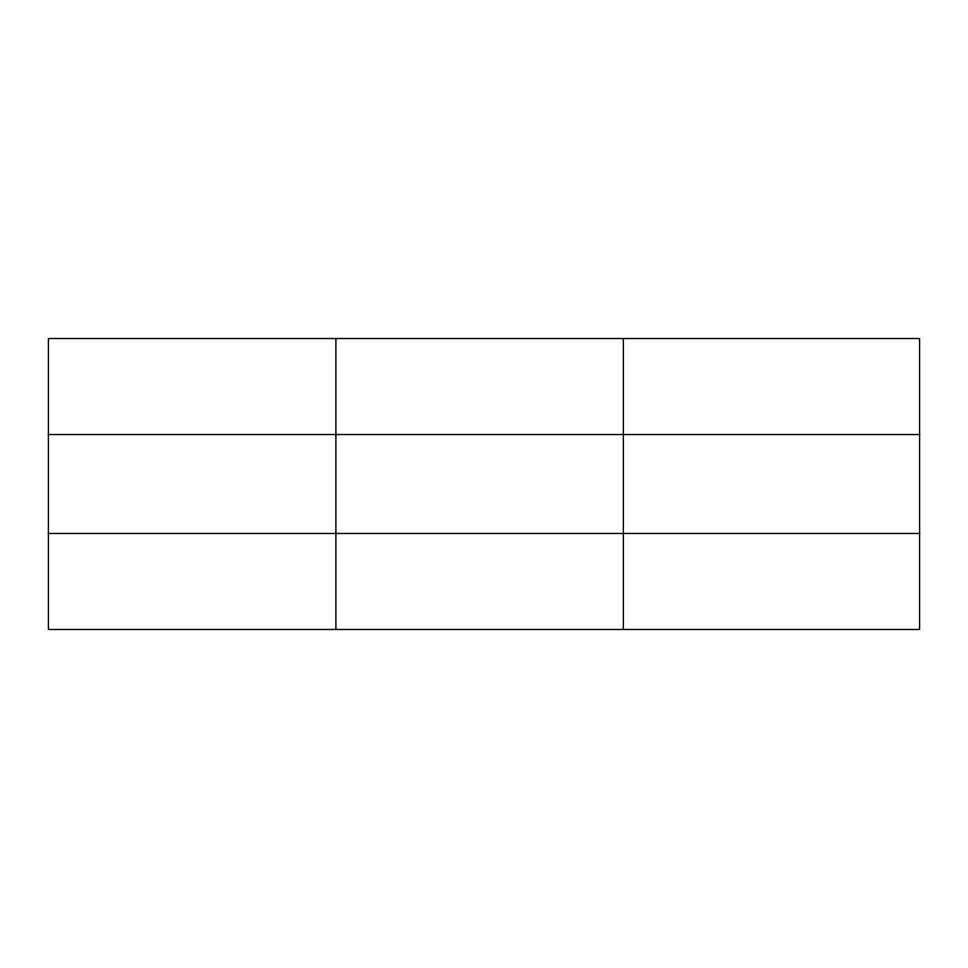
<?xml version="1.0" encoding="UTF-8"?>
<svg xmlns="http://www.w3.org/2000/svg" width="968" height="968" viewBox="0 0 968 968"><rect width="100%" height="100%" fill="white"/><g stroke="black" fill="none" stroke-linecap="round" stroke-linejoin="round"><path stroke-width="1.45" d="M335.896 338.522L335.896 629.478M623.392 338.522L623.392 629.478M919.6 434.535L919.6 338.522L48.4 338.522L48.4 629.478L919.6 629.478L919.6 434.535L48.4 434.535M48.4 533.465L919.6 533.465"/></g></svg>
